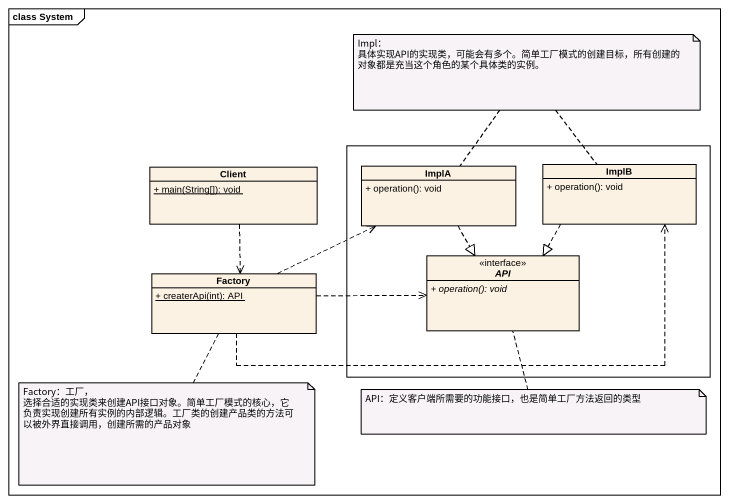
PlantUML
@startuml
mainframe class System
hide circle
hide empty members
skinparam classAttributeIconSize 0
class Client {
  {static} + main(String[]): void
}
rectangle " " as rectangle1 {
  class ImplA {
    + operation(): void
  }
  class ImplB {
    + operation(): void
  }
  abstract class API <<interface>> {
    {abstract} + operation(): void
  }
}
class Factory {
  {static} + createrApi(int): API
}
Client ..> Factory
ImplA ..|> API
ImplB ..|> API
Factory .right.> ImplA
Factory .right.> ImplB
Factory .right.> API
note as N1
  Impl：
  具体实现API的实现类，可能会有多个。简单工厂模式的创建目标，所有创建的对象都是充当这个角色的某个具体类的实例。
end note
N1 .. ImplA
N1 .. ImplB
note bottom of Factory
  Factory：工厂，
  选择合适的实现类来创建API接口对象。简单工厂模式的核心，它负责实现创建所有实例的内部逻辑。工厂类的创建产品类的方法可以被外界直接调用，创建所需的产品对象
end note
note bottom of API : API：定义客户端所需要的功能接口，也是简单工厂方法返回的类型
@enduml
